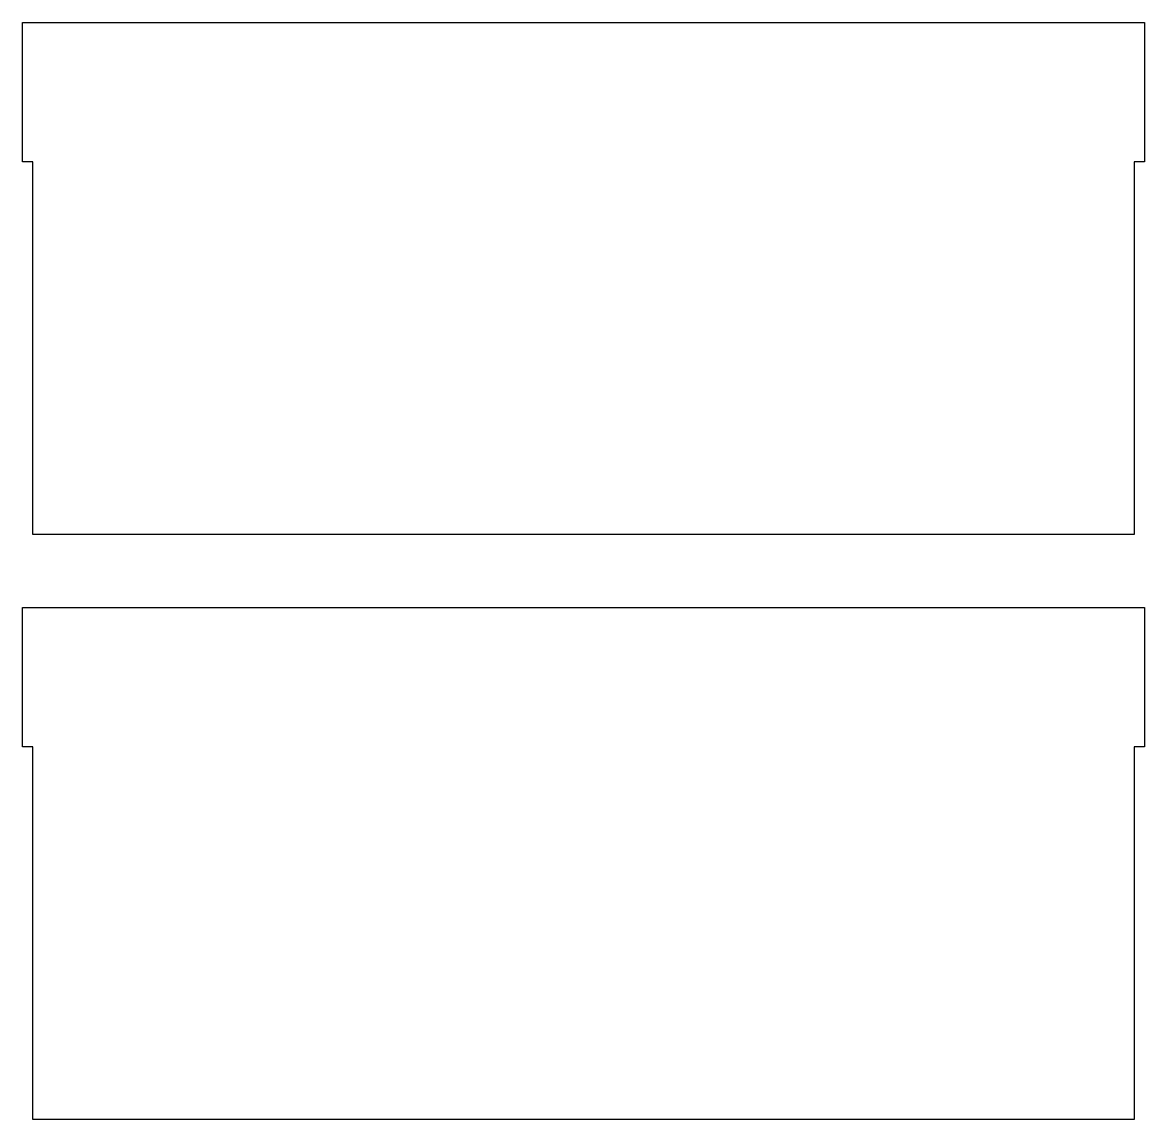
# Model space of a CAD drawing. Extents: x -163 to 163, y -159 to 159.
import ezdxf

# ---------------------------------------------------------------- set-up
doc = ezdxf.new("R2010")
doc.units = 0
doc.layers.add('EBENE_1', color=7, linetype='CONTINUOUS')

msp = doc.modelspace()

# ---------------------------------------------------------------- linework, layer by layer
at = {"layer": 'EBENE_1', "color": 250}
for points in [[(163, 159.39), (163, 118.89), (160, 118.89), (160, 10.61), (-160, 10.61), (-160, 118.89), (-163, 118.89), (-163, 159.39), (163, 159.39)], [(163, -10.61), (163, -51.11), (160, -51.11), (160, -159.39), (-160, -159.39), (-160, -51.11), (-163, -51.11), (-163, -10.61), (163, -10.61)]]:
    msp.add_lwpolyline(points, dxfattribs=at)

doc.saveas('drawing.dxf')
